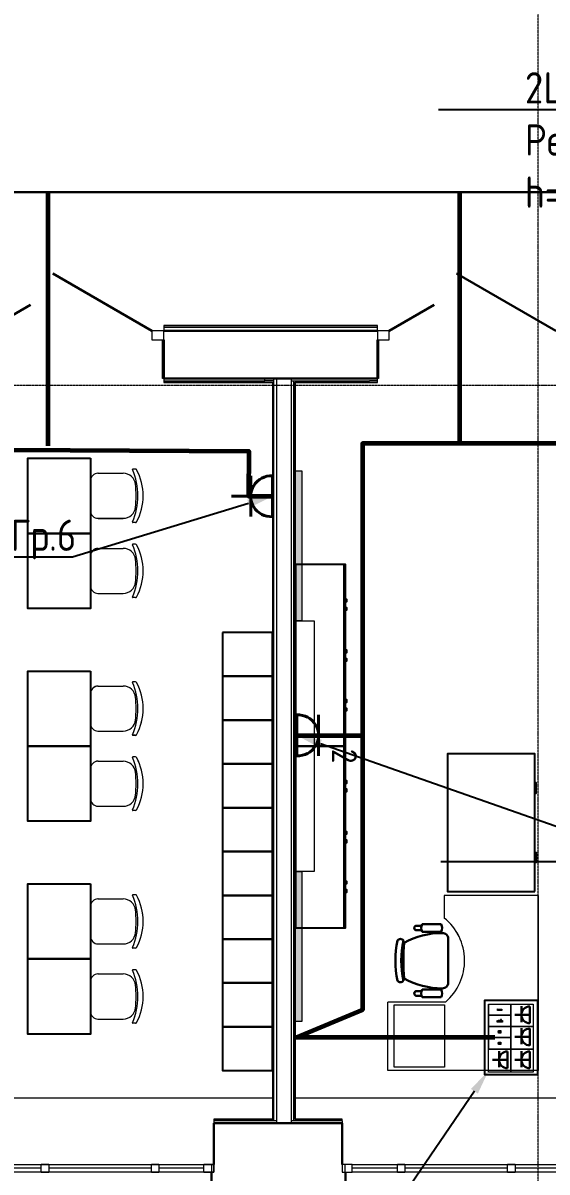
# Model space of a CAD drawing. Header units: millimetres. Extents: x -32 to 417638015, y -35 to 175284279.
# Drawn here: x 804699 to 808885, y 53776 to 62956 of the extents above; entities that cross this region are included whole.
import ezdxf
from ezdxf import colors
from ezdxf.entities.mleader import LeaderData, LeaderLine
from ezdxf.math import Vec2, Vec3

# ---------------------------------------------------------------- set-up
doc = ezdxf.new("R2010")
doc.units = ezdxf.units.MM
doc.linetypes.add('ADSK_Линия сетки', pattern=[25, 20, -2.5, 0, -2.5])
for name, color, linetype, lineweight in [('_ Окна', 7, 'Continuous', 9), ('_ЭМ_В полу', 26, 'Кабель в трубе', 60), ('_ЭМ_гофра', 5, 'Continuous', 60), ('_ЭМ_ТХобщее_слой', 7, 'Continuous', 30), ('Двери', 7, 'Continuous', 9), ('Окна', 7, 'Continuous', 9), ('Оси', 253, 'Continuous', 9), ('Перекрытие', 7, 'Continuous', 18), ('Стены несущие', 7, 'Continuous', 30), ('Стены отделка', 7, 'Continuous', 30), ('Стены перегородки', 7, 'Continuous', 30), ('Стены штриховка', 7, 'Continuous', 9), ('ТХ', 5, 'Continuous', 0), ('ШТРИХОВКА', 252, 'Continuous', 15), ('Электро', 250, 'Continuous', 25), ('ЭМ', 5, 'Continuous', 40), ('ЭМ_Лоток 1_2', 162, 'Continuous', 30), ('ЭОМ_Кабель Быт. розеток', 5, 'Continuous', 30), ('ЭОМ_Кабель для СУП', 150, 'Continuous', 9)]:
    doc.layers.add(name, color=color, linetype=linetype, lineweight=lineweight)
for name, color, linetype in [('_ЭМ_Надписи', 7, 'Continuous'), ('PDF _СС_розетки', 7, 'Continuous'), ('ВНУТРЯНКА', 1, 'Continuous'), ('ЭОМ_Лотки рабочие', 5, 'Continuous')]:
    doc.layers.add(name, color=color, linetype=linetype)
doc.layers.add('PDF _ЭОМ _розетки', color=7, linetype='Continuous', true_color=0xeb0000)
doc.styles.add('ELine', font='txt.shx')
doc.styles.add('ЭОМ', font='isocpeur.ttf', dxfattribs={"width": 0.85, "height": 250})
doc.linetypes.add('Cable in the tray', pattern='A,5,[130,ltypeshp.shx,S=1,R=0,X=0,Y=0],1.5,[130,ltypeshp.shx,S=1.5,R=90,X=0,Y=-1],1,[130,ltypeshp.shx,S=1,R=0,X=0.5,Y=0],5', length=12.5)
doc.linetypes.add('TRAY', pattern='A,12.119257,["_",ELine,S=4.5,R=90,X=0,Y=-1.555839],0.750382,["_",ELine,S=4.5,R=0,X=0,Y=-0.805849],1.314849,["_",ELine,S=4.5,R=0,X=0,Y=-0.805849],2.250029,["_",ELine,S=4.5,R=90,X=0,Y=-1.555839],13.565483', length=30)
doc.linetypes.add('Кабель в трубе', pattern='A,8,[133,ltypeshp.shx,S=1,R=0,X=10,Y=1.3],-3,[130,ltypeshp.shx,S=1.5,R=-45,X=-1.5,Y=0],8', length=19)

# ---------------------------------------------------------------- blocks, each defined once
blk = doc.blocks.new('Стул ученич штабелир №5-7')
at = {"color": 0, "linetype": 'ByBlock', "lineweight": -2}
for p, q in [((-120.1, 0), (120.1, 0)), ((-120.1, 0), (120.1, 0)), ((-179.9, -60), (-179.9, -260.3)), ((-179.9, -60), (-179.9, -260.3)), ((180.1, -60), (180.1, -260.3)), ((180.1, -60), (180.1, -260.3)), ((-213.4, -359), (-213.4, -337.3)), ((-213.4, -359), (-213.4, -337.3)), ((213.6, -359), (213.6, -337.3)), ((213.6, -359), (213.6, -337.3))]:
    blk.add_line(p, q, dxfattribs=at)
for centre, radius, start, end in [((-119.9, -60), 60, 90, 180), ((-119.9, -60), 60, 90, 180), ((120.1, -60), 60, 0, 90), ((120.1, -60), 60, 0, 90), ((-79.9, -260.3), 100, 180, 264.25844), ((-79.9, -260.3), 100, 180, 264.25844), ((80.1, -260.3), 100, 275.74156, 0), ((80.1, -260.3), 100, 275.74156, 0), ((-210.4, -337.3), 3, 63.89783, 180), ((-210.4, -337.3), 3, 63.89783, 180), ((-203.4, -359), 10, 180, 238.06825), ((-203.4, -359), 10, 180, 238.06825), ((0.1, 142.3), 520.8, 246.31951, 293.68049), ((0.1, 142.3), 520.8, 246.31951, 293.68049), ((0.1, 435.5), 800.4, 263.24698, 276.75302), ((0.1, 435.5), 800.4, 263.24698, 276.75302), ((203.6, -359), 10, 301.93175, 0), ((203.6, -359), 10, 301.93175, 0), ((210.6, -337.3), 3, 0, 116.10217), ((210.6, -337.3), 3, 0, 116.10217), ((0.1, 9), 430.5, 240.99166, 299.00834), ((0.1, 9), 430.5, 240.99166, 299.00834)]:
    blk.add_arc(centre, radius, start, end, dxfattribs=at)
blk = doc.blocks.new('Тх 2 этаж')
at = {"lineweight": 0, "true_color": 0x939598}
h = blk.add_hatch(color=252, dxfattribs=at)
h.dxf.hatch_style = 1
h.paths.add_polyline_path([(22486, 5623.8), (22536, 5623.8), (22536, 4423.8), (22486, 4423.8)])
h = blk.add_hatch(color=252, dxfattribs=at)
h.dxf.hatch_style = 1
h.paths.add_polyline_path([(22486, 2423.8), (22536, 2423.8), (22536, 1223.8), (22486, 1223.8)])
at = {"color": 252, "linetype": 'Continuous', "true_color": 0x939598}
for p, q in [((22874, 3423.8), (22874, 4873.8)), ((22874, 1973.8), (22874, 3423.8)), ((23446.7, 1989.7), (23492.3, 1989.6)), ((23446.8, 1952.9), (23492.5, 1952.9)), ((23498.1, 2001.7), (23649.3, 2001.7)), ((23498.1, 1941.5), (23649.3, 1941.5)), ((23705.6, 1535), (23705.6, 1885.2)), ((23498.1, 1478.7), (23649.3, 1478.7)), ((23446.7, 1430.5), (23492.3, 1430.5)), ((23446.8, 1467.2), (23492.5, 1467.2)), ((23498.1, 1418.5), (23649.3, 1418.5))]:
    blk.add_line(p, q, dxfattribs=at)
at = {"color": 252, "linetype": 'Continuous', "lineweight": 5, "true_color": 0x939598}
for p, q in [((24424, 2231.8), (23674, 2231.8)), ((24424, 2231.8), (23674, 2231.8)), ((23674, 2231.8), (23674, 2050.9)), ((24424, 2231.8), (24424, 831.8)), ((24424, 831.8), (24424, 2231.8)), ((23224, 831.8), (23224, 1379.7)), ((23685, 1379.7), (23224, 1379.7)), ((24424, 831.8), (23224, 831.8))]:
    blk.add_line(p, q, dxfattribs=at)
at = {"color": 252, "true_color": 0x939598}
for points in [[(20848.4, 5723.8), (20848.4, 5123.8), (20348.4, 5123.8), (20348.4, 5723.8)], [(20848.4, 5123.8), (20848.4, 4523.8), (20348.4, 4523.8), (20348.4, 5123.8)], [(20848.4, 4023.8), (20848.4, 3423.8), (20348.4, 3423.8), (20348.4, 4023.8)], [(20848.4, 3423.8), (20848.4, 2823.8), (20348.4, 2823.8), (20348.4, 3423.8)], [(20848.4, 2323.8), (20848.4, 1723.8), (20348.4, 1723.8), (20348.4, 2323.8)], [(20848.4, 1723.8), (20848.4, 1123.8), (20348.4, 1123.8), (20348.4, 1723.8)]]:
    blk.add_lwpolyline(points, close=True, dxfattribs=at)
at = {"color": 252, "lineweight": 0, "true_color": 0x939598}
for points in [[(22486, 5623.8), (22536, 5623.8), (22536, 4423.8), (22486, 4423.8), (22486, 5623.8)], [(22486, 2423.8), (22536, 2423.8), (22536, 1223.8), (22486, 1223.8), (22486, 2423.8)]]:
    blk.add_lwpolyline(points, dxfattribs=at)
at = {"color": 252, "linetype": 'Continuous', "true_color": 0x939598}
for points in [[(22486, 3423.8), (22886, 3423.8), (22886, 4873.8), (22486, 4873.8)], [(22886, 4596.7), (22886, 4579.3), (22896.2, 4579.3), (22896.2, 4596.7)], [(22886, 4529), (22886, 4511.6), (22896.2, 4511.6), (22896.2, 4529)], [(22886, 4189.7), (22886, 4172.3), (22896.2, 4172.3), (22896.2, 4189.7)], [(22886, 4122), (22886, 4104.6), (22896.2, 4104.6), (22896.2, 4122)], [(22886, 3792.8), (22886, 3775.4), (22896.2, 3775.4), (22896.2, 3792.8)], [(22886, 3725.1), (22886, 3707.7), (22896.2, 3707.7), (22896.2, 3725.1)], [(22486, 1973.8), (22886, 1973.8), (22886, 3423.8), (22486, 3423.8)], [(24399, 2261.8), (24399, 3361.8), (23699, 3361.8), (23699, 2261.8)], [(22886, 3146.7), (22886, 3129.3), (22896.2, 3129.3), (22896.2, 3146.7)], [(22886, 3079), (22886, 3061.6), (22896.2, 3061.6), (22896.2, 3079)], [(22886, 2739.7), (22886, 2722.3), (22896.2, 2722.3), (22896.2, 2739.7)], [(22886, 2672), (22886, 2654.6), (22896.2, 2654.6), (22896.2, 2672)], [(22886, 2342.8), (22886, 2325.4), (22896.2, 2325.4), (22896.2, 2342.8)], [(22886, 2275.1), (22886, 2257.7), (22896.2, 2257.7), (22896.2, 2275.1)]]:
    blk.add_lwpolyline(points, close=True, dxfattribs=at)
at = {"color": 252, "linetype": 'Continuous', "lineweight": 5, "true_color": 0x939598}
for points in [[(22636, 4423.8), (22636, 2423.8), (22486, 2423.8), (22486, 4423.8)], [(23275.2, 858.2), (23275.2, 1358.2), (23675.2, 1358.2), (23675.2, 858.2)]]:
    blk.add_lwpolyline(points, close=True, dxfattribs=at)
at = {"color": 252, "true_color": 0x939598}
for points in [[(21902, 4331.8), (21902, 3981.8), (22302, 3981.8), (22302, 4331.8), (21902, 4331.8)], [(21902, 3981.8), (21902, 3631.8), (22302, 3631.8), (22302, 3981.8), (21902, 3981.8)], [(21902, 3631.8), (21902, 3281.8), (22302, 3281.8), (22302, 3631.8), (21902, 3631.8)], [(21902, 3281.8), (21902, 2931.8), (22302, 2931.8), (22302, 3281.8), (21902, 3281.8)], [(21902, 2931.8), (21902, 2581.8), (22302, 2581.8), (22302, 2931.8), (21902, 2931.8)], [(21902, 2581.8), (21902, 2231.8), (22302, 2231.8), (22302, 2581.8), (21902, 2581.8)], [(21902, 2231.8), (21902, 1881.8), (22302, 1881.8), (22302, 2231.8), (21902, 2231.8)], [(21902, 1881.8), (21902, 1531.8), (22302, 1531.8), (22302, 1881.8), (21902, 1881.8)], [(21902, 1531.8), (21902, 1181.8), (22302, 1181.8), (22302, 1531.8), (21902, 1531.8)], [(21902, 1181.8), (21902, 831.8), (22302, 831.8), (22302, 1181.8), (21902, 1181.8)]]:
    blk.add_lwpolyline(points, dxfattribs=at)
at = {"color": 252, "linetype": 'Continuous', "true_color": 0x939598}
for points in [[(24399, 3048.5), (24408, 3048.5), (24408, 3130.3), (24399, 3130.3)], [(24399, 2575), (24408, 2575), (24408, 2493.2), (24399, 2493.2)]]:
    blk.add_lwpolyline(points, dxfattribs=at)
at = {"color": 252, "linetype": 'Continuous', "lineweight": 5, "true_color": 0x939598}
blk.add_arc((23399.6, 1710.7), 437, 310.76329, 51.11011, dxfattribs=at)
at = {"color": 252, "linetype": 'Continuous', "true_color": 0x939598}
for centre, radius, start, end in [((23657.1, 1306.7), 624.5, 89.87797, 119.10589), ((23455.2, 1971.3), 20.2, 114.89545, 245.33537), ((23548.2, 1971.6), 58.4, 148.95101, 211.04877), ((23599.3, 1971.6), 58.4, 328.95097, 31.04877), ((23660.2, 1885.7), 45.4, 359.25187, 92.18664), ((24031.3, 1710.8), 747.5, 167.60199, 192.39777), ((23324.4, 1855.4), 28.1, 34.29007, 145.70964), ((24077.7, 1710.8), 747.5, 167.60199, 192.39777), ((25109.6, 1710.8), 1761.9, 175.39382, 184.65462), ((23657.1, 2113.5), 624.5, 240.90677, 270.12147), ((23324.4, 1566.1), 28.1, 214.29147, 325.70827), ((23548.2, 1448.6), 58.4, 148.95098, 211.04877), ((23599.3, 1448.6), 58.4, 328.95097, 31.04877), ((23660.2, 1534.4), 45.4, 267.81347, 0.74787), ((23455.3, 1448.9), 20.2, 114.89545, 245.33537)]:
    blk.add_arc(centre, radius, start, end, dxfattribs=at)
at = {"layer": 'ТХ', "color": 252, "lineweight": 0, "true_color": 0x939598, "rotation": 90}
for p in [(20848.4, 5423.8), (20848.4, 4823.8), (20848.4, 3723.8), (20848.4, 3123.8), (20848.4, 2023.8), (20848.4, 1423.8)]:
    blk.add_blockref('Стул ученич штабелир №5-7', p, dxfattribs=at)
blk = doc.blocks.new('План 2 этажа')
at = {"layer": '_ Окна', "color": 8, "lineweight": 18}
for p, q in [((14765.501, 2346.931), (14765.501, 2406.931)), ((14765.501, 2406.931), (14825.501, 2406.931)), ((14825.501, 2406.931), (14825.501, 2346.931)), ((15645.501, 2346.931), (15645.501, 2406.931)), ((15645.501, 2406.931), (15705.501, 2406.931)), ((15705.501, 2406.931), (15705.501, 2346.931)), ((16065.501, 2346.931), (16065.501, 2406.931)), ((16065.501, 2406.931), (16145.501, 2406.931)), ((16145.501, 2406.931), (16145.501, 2346.931)), ((17250.497, 2406.931), (17170.497, 2406.931)), ((17170.497, 2406.931), (17170.497, 2346.931)), ((17250.497, 2346.931), (17250.497, 2406.931)), ((17610.497, 2346.931), (17610.497, 2406.931)), ((17610.497, 2406.931), (17670.497, 2406.931)), ((17670.497, 2406.931), (17670.497, 2346.931)), ((18490.497, 2346.931), (18490.497, 2406.931)), ((18490.497, 2406.931), (18550.497, 2406.931)), ((18550.497, 2406.931), (18550.497, 2346.931)), ((14825.501, 2346.931), (14765.501, 2346.931)), ((15705.501, 2346.931), (15645.501, 2346.931)), ((16145.501, 2346.931), (16065.501, 2346.931)), ((17170.497, 2346.931), (17250.497, 2346.931)), ((17670.497, 2346.931), (17610.497, 2346.931)), ((18550.497, 2346.931), (18490.497, 2346.931))]:
    blk.add_line(p, q, dxfattribs=at)
at = {"layer": '_ Окна', "color": 8}
for p, q in [((16125.501, 2406.931), (16125.501, 2346.931)), ((17190.497, 2406.931), (17190.497, 2346.931)), ((14765.501, 2376.931), (14405.501, 2376.931)), ((15645.501, 2376.931), (14825.501, 2376.931)), ((16065.501, 2376.931), (15705.501, 2376.931)), ((17610.497, 2376.931), (17250.497, 2376.931)), ((18490.497, 2376.931), (17670.497, 2376.931)), ((18910.497, 2376.931), (18550.497, 2376.931))]:
    blk.add_line(p, q, dxfattribs=at)
at = {"layer": 'Двери', "color": 8, "lineweight": 30}
for p, q in [((15649.555, 9066.342), (14857.142, 9523.842)), ((18875.357, 9066.342), (18082.944, 9523.842)), ((14319.555, 9066.342), (14678.955, 9273.842)), ((17545.357, 9066.342), (17904.758, 9273.842))]:
    blk.add_line(p, q, dxfattribs=at)
at = {"layer": 'Двери', "color": 8}
for p, q in [((15649.555, 9066.342), (15649.555, 8996.342)), ((15744.555, 9066.342), (15649.555, 9066.342)), ((15649.555, 8996.342), (15744.555, 8996.342)), ((15744.555, 8996.342), (15744.555, 9066.342)), ((17450.357, 9066.342), (17450.357, 8996.342)), ((17545.357, 9066.342), (17450.357, 9066.342)), ((17450.357, 8996.342), (17545.357, 8996.342)), ((17545.357, 8996.342), (17545.357, 9066.342))]:
    blk.add_line(p, q, dxfattribs=at)
at = {"layer": 'Окна', "color": 8}
for p, q in [((14405.501, 2406.931), (14765.501, 2406.931)), ((14825.501, 2406.931), (14765.501, 2406.931)), ((14825.501, 2406.931), (15645.501, 2406.931)), ((15705.501, 2406.931), (15645.501, 2406.931)), ((15705.501, 2406.931), (16065.501, 2406.931)), ((16145.501, 2406.931), (16065.501, 2406.931)), ((16145.501, 2346.931), (16145.501, 2406.931)), ((17250.497, 2406.931), (17170.497, 2406.931)), ((17170.497, 2406.931), (17170.497, 2346.931)), ((17250.497, 2406.931), (17610.497, 2406.931)), ((17670.497, 2406.931), (17610.497, 2406.931)), ((17670.497, 2406.931), (18490.497, 2406.931)), ((18550.497, 2406.931), (18490.497, 2406.931)), ((18550.497, 2406.931), (18910.497, 2406.931)), ((14765.501, 2346.931), (14405.501, 2346.931)), ((14765.501, 2346.931), (14825.501, 2346.931)), ((15645.501, 2346.931), (14825.501, 2346.931)), ((15645.501, 2346.931), (15705.501, 2346.931)), ((16065.501, 2346.931), (15705.501, 2346.931)), ((16065.501, 2346.931), (16145.501, 2346.931)), ((17170.497, 2346.931), (17250.497, 2346.931)), ((17610.497, 2346.931), (17250.497, 2346.931)), ((17610.497, 2346.931), (17670.497, 2346.931)), ((18490.497, 2346.931), (17670.497, 2346.931)), ((18490.497, 2346.931), (18550.497, 2346.931)), ((18910.497, 2346.931), (18550.497, 2346.931))]:
    blk.add_line(p, q, dxfattribs=at)
at = {"layer": 'Оси', "color": 8, "linetype": 'ADSK_Линия сетки'}
for p, q in [((18735.923, -4690.674), (18735.923, 21446.28)), ((-9428.371, 8633.7), (56691.21, 8633.7))]:
    blk.add_line(p, q, dxfattribs=at)
at = {"layer": 'Перекрытие', "color": 8}
for p, q in [((15734.555, 8686.342), (15734.555, 8996.342)), ((17460.357, 8996.342), (17460.357, 8686.342)), ((15744.555, 8763.909), (15734.555, 8763.909)), ((17460.357, 8763.909), (17450.357, 8763.909)), ((15744.555, 8686.342), (15734.555, 8686.342)), ((17460.357, 8686.342), (17450.357, 8686.342)), ((16612.555, 2936.931), (14345.365, 2936.931)), ((18978.61, 2936.931), (16796.555, 2936.931)), ((17170.497, 2756.931), (17170.497, 2736.931))]:
    blk.add_line(p, q, dxfattribs=at)
at = {"layer": 'Стены несущие', "color": 8}
for p, q in [((15744.555, 9066.342), (17450.357, 9066.342)), ((15744.555, 8996.342), (15744.555, 8686.342)), ((17450.357, 8686.342), (17450.357, 8996.342)), ((17450.357, 8686.342), (15744.555, 8686.342)), ((16145.501, 2736.931), (16145.501, 2406.931)), ((17170.497, 2736.931), (16145.501, 2736.931)), ((17170.497, 2406.931), (17170.497, 2736.931)), ((16125.501, 2346.931), (16125.501, 2226.931)), ((17195.497, 2226.931), (17195.497, 2346.931))]:
    blk.add_line(p, q, dxfattribs=at)
at = {"layer": 'Стены отделка', "color": 8, "lineweight": 9}
for p, q in [((15744.555, 9108.342), (15744.555, 9066.342)), ((17450.357, 9108.342), (15744.555, 9108.342)), ((17387.938, 9096.342), (17450.357, 9096.342)), ((17450.357, 9066.342), (17450.357, 9108.342)), ((15744.555, 8686.342), (15744.555, 8654.342)), ((15744.555, 8654.342), (16612.555, 8654.342)), ((16551.357, 8666.342), (16551.357, 8686.342)), ((16624.555, 8666.342), (16551.357, 8666.342)), ((16612.555, 8654.342), (16612.555, 2768.931)), ((16624.555, 2756.931), (16624.555, 8686.342)), ((16764.555, 8666.342), (16794.555, 8666.342)), ((16784.555, 2756.931), (16784.555, 8666.342)), ((16796.555, 2768.931), (16796.555, 8654.342)), ((16796.555, 8654.342), (17450.357, 8654.342)), ((17450.357, 8666.342), (17387.938, 8666.342)), ((17450.357, 8654.342), (17450.357, 8686.342)), ((16145.501, 2768.931), (16145.501, 2736.931)), ((16612.555, 2768.931), (16145.501, 2768.931)), ((16644.555, 2756.931), (16624.555, 2756.931)), ((16794.555, 2756.931), (16764.555, 2756.931)), ((17170.497, 2768.931), (16796.555, 2768.931)), ((17169.497, 2756.931), (17170.497, 2756.931)), ((17170.497, 2756.931), (17170.497, 2768.931))]:
    blk.add_line(p, q, dxfattribs=at)
at = {"layer": 'Стены перегородки', "color": 8, "lineweight": 18}
for p, q in [((16644.555, 8686.342), (16644.555, 2736.931)), ((16764.555, 2736.931), (16764.555, 8686.342))]:
    blk.add_line(p, q, dxfattribs=at)
at = {"layer": 'Стены штриховка', "color": 8}
for p, q in [((17450.357, 9106.342), (15744.555, 9106.342)), ((15744.555, 9096.342), (17387.938, 9096.342)), ((15744.555, 8666.342), (16551.357, 8666.342)), ((15744.555, 8656.342), (16614.555, 8656.342)), ((16614.555, 8656.342), (16614.555, 2766.931)), ((16794.555, 8666.342), (17387.938, 8666.342)), ((16794.555, 2766.931), (16794.555, 8656.342)), ((16794.555, 8656.342), (17450.357, 8656.342)), ((16614.555, 2766.931), (16145.501, 2766.931)), ((16624.555, 2756.931), (16145.501, 2756.931)), ((17170.497, 2766.931), (16794.555, 2766.931)), ((17169.497, 2756.931), (16794.555, 2756.931))]:
    blk.add_line(p, q, dxfattribs=at)
at = {"layer": 'ЭОМ_Лотки рабочие'}
blk.add_blockref('Тх 2 этаж', (-5689.424, 2325.176), dxfattribs=at)
blk = doc.blocks.new('_ЭМ_ТХ2_2ЭТАЖнов')
at = {"color": 252, "linetype": 'Continuous', "true_color": 0x939598}
for p, q in [((22998.6, 5415.2), (22998.6, 6865.2)), ((22998.6, 3965.2), (22998.6, 5415.2)), ((23571.4, 3981.1), (23617, 3981.1)), ((23622.8, 3993.2), (23774, 3993.2)), ((23571.5, 3944.4), (23617.2, 3944.4)), ((23622.8, 3932.9), (23774, 3932.9)), ((23830.2, 3526.5), (23830.2, 3876.6)), ((23571.4, 3422), (23617, 3422)), ((23571.5, 3458.7), (23617.2, 3458.7)), ((23622.8, 3470.2), (23774, 3470.2)), ((23622.8, 3409.9), (23774, 3409.9))]:
    blk.add_line(p, q, dxfattribs=at)
at = {"color": 252, "linetype": 'Continuous', "lineweight": 5, "true_color": 0x939598}
for p, q in [((24548.6, 4223.2), (23798.6, 4223.2)), ((24548.6, 4223.2), (23798.6, 4223.2)), ((23798.6, 4223.2), (23798.6, 4042.3)), ((24548.6, 4223.2), (24548.6, 2823.2)), ((24548.6, 2823.2), (24548.6, 4223.2)), ((23348.6, 2823.2), (23348.6, 3371.2)), ((23809.6, 3371.2), (23348.6, 3371.2)), ((24548.6, 2823.2), (23348.6, 2823.2))]:
    blk.add_line(p, q, dxfattribs=at)
blk.add_arc((23524.3, 3702.2), 437, 310.76329, 51.11011, dxfattribs=at)
at = {"color": 252, "linetype": 'Continuous', "true_color": 0x939598}
for centre, radius, start, end in [((23579.9, 3962.8), 20.2, 114.89545, 245.33537), ((23672.8, 3963), 58.4, 148.95101, 211.04877), ((23723.9, 3963), 58.4, 328.95097, 31.04877), ((24155.9, 3702.3), 747.5, 167.60199, 192.39777), ((23449.1, 3846.9), 28.1, 34.29007, 145.70964), ((24202.4, 3702.3), 747.5, 167.60199, 192.39777), ((23781.8, 3298.2), 624.5, 89.87797, 119.10589), ((23784.8, 3877.2), 45.4, 359.25187, 92.18664), ((25234.2, 3702.3), 1761.9, 175.39382, 184.65462), ((23449.1, 3557.6), 28.1, 214.29147, 325.70827), ((23781.8, 4105), 624.5, 240.90677, 270.12147), ((23784.8, 3525.9), 45.4, 267.81347, 0.74787), ((23580, 3440.4), 20.2, 114.89545, 245.33537), ((23672.8, 3440.1), 58.4, 148.95098, 211.04877), ((23723.9, 3440.1), 58.4, 328.95097, 31.04877)]:
    blk.add_arc(centre, radius, start, end, dxfattribs=at)
at = {"layer": 'ТХ', "color": 252, "lineweight": 0, "true_color": 0x939598, "rotation": 90}
for p in [(20973, 7415.2), (20973, 6815.2), (20973, 5715.2), (20973, 5115.2), (20973, 4015.2), (20973, 3415.2)]:
    blk.add_blockref('Стул ученич штабелир №5-7', p, dxfattribs=at)
blk = doc.blocks.new('розетк для люка')
at = {"layer": 'ВНУТРЯНКА', "color": 5, "lineweight": 30, "ltscale": 100, "transparency": 33554687}
blk.add_line((-67.1, -58.8), (-67.1, 69), dxfattribs=at)
at = {"layer": 'Электро', "color": 5, "lineweight": 30, "transparency": 33554687}
for p, q in [((0, 0), (-120.1, 0)), ((0, 67.3), (0, -67.3))]:
    blk.add_line(p, q, dxfattribs=at)
blk.add_ellipse((0.1, 0), major_axis=(47.6, 47.6), ratio=1, start_param=0.787621, end_param=3.924768, dxfattribs=at)
blk = doc.blocks.new('Люк на 6 мест')
h = blk.add_hatch(color=256)
h.dxf.hatch_style = 1
h.paths.add_polyline_path([(-284.6, 515.7), (-284.6, 526.8), (-319.2, 527), (-319.2, 515.9)])
h = blk.add_hatch(color=256)
h.dxf.hatch_style = 1
h.paths.add_polyline_path([(-323.7, 435.1), (-323.7, 435.1), (-313, 442.8), (-289.1, 442.7), (-279.4, 435), (-279.4, 435), (-279.3, 422.8), (-323.6, 422.8)])
h = blk.add_hatch(color=256)
h.dxf.hatch_style = 1
h.paths.add_polyline_path([(-311.7, 334.8), (-311.7, 341.7), (-317.2, 341.7), (-317.3, 347.2), (-311.8, 347.2), (-311.8, 354.1), (-292.5, 354.1), (-292.5, 334.9)])
h = blk.add_hatch(color=256)
h.dxf.hatch_style = 1
h.paths.add_polyline_path([(-311.3, 243.2), (-311.3, 250.1), (-316.8, 250.1), (-316.8, 255.6), (-311.3, 255.6), (-311.3, 262.4), (-292, 262.5), (-292, 243.2)])
for p, q in [((-323.6, 422.8), (-323.7, 435.1)), ((-323.7, 435.1), (-323.7, 435.1)), ((-279.3, 422.8), (-323.6, 422.8)), ((-289.1, 442.7), (-296.8, 442.7)), ((-296.8, 442.7), (-296.8, 435)), ((-289.1, 435), (-289.1, 442.7)), ((-289.1, 435), (-279.4, 435)), ((-279.4, 435), (-279.3, 422.8))]:
    blk.add_line(p, q)
for points in [[(-215.5, 477.1), (-388.3, 476.8), (-388.3, 565.7), (-215.5, 566)], [(-215.5, 388.2), (-388.3, 387.9), (-388.3, 476.8), (-215.5, 477.1)], [(-284.6, 526.8), (-284.6, 515.7), (-319.2, 515.9), (-319.2, 527)], [(-215.5, 299.3), (-388.3, 299), (-388.3, 387.9), (-215.5, 388.2)], [(-215.8, 205.5), (-388.7, 205.1), (-388.3, 299), (-215.5, 299.3)]]:
    blk.add_lwpolyline(points, close=True)
for points in [[(-311.8, 347.2), (-317.3, 347.2), (-317.2, 341.7), (-311.7, 341.7)], [(-311.8, 347.2), (-311.8, 354.1), (-292.5, 354.1)], [(-292.5, 354.1), (-292.5, 334.9), (-311.7, 334.8), (-311.7, 341.7)], [(-311.3, 255.6), (-316.8, 255.6), (-316.8, 250.1), (-311.3, 250.1)], [(-292, 262.5), (-292, 243.2), (-311.3, 243.2), (-311.3, 250.1)], [(-311.3, 255.6), (-311.3, 262.4), (-292, 262.5)]]:
    blk.add_lwpolyline(points)
at = {"layer": 'PDF _СС_розетки', "linetype": 'Continuous', "lineweight": 20, "transparency": 33554687}
for points in [[(-391.2, 566), (-213.4, 566), (-213.4, 388.2), (-391.2, 388.2)], [(-391.2, 388.2), (-213.4, 388.2), (-213.4, 205.3), (-391.2, 205.3)], [(-391.2, 388.2), (-213.4, 388.2), (-213.4, 205.3), (-391.2, 205.3)], [(-391.2, 205.3), (-213.4, 205.3), (-213.4, 22.4), (-391.2, 22.4)]]:
    blk.add_lwpolyline(points, close=True, dxfattribs=at)
at = {"layer": 'PDF _ЭОМ _розетки', "color": 3, "linetype": 'Continuous', "lineweight": 25, "transparency": 33554687}
blk.add_lwpolyline([(0, 0), (-421.6, 0), (-421.6, 596.5), (0, 596.5)], close=True, dxfattribs=at)
at = {"layer": 'PDF _ЭОМ _розетки', "color": 7, "linetype": 'Continuous', "lineweight": 20, "transparency": 33554687}
for points in [[(-35.6, 388.2), (-213.4, 388.2), (-213.4, 566), (-35.6, 566)], [(-35.6, 205.3), (-213.4, 205.3), (-213.4, 388.2), (-35.6, 388.2)], [(-35.6, 22.4), (-213.4, 22.4), (-213.4, 205.3), (-35.6, 205.3)]]:
    blk.add_lwpolyline(points, close=True, dxfattribs=at)
at = {"layer": 'ВНУТРЯНКА', "color": 5, "lineweight": 30, "ltscale": 100, "transparency": 33554687}
for p, q in [((-129, 244.7), (-129, 372.6)), ((-128.8, 244.7), (-128.8, 372.6)), ((-306.8, 61.8), (-306.8, 189.7)), ((-306.6, 61.8), (-306.6, 189.7)), ((-128.8, 61.8), (-128.8, 189.7))]:
    blk.add_line(p, q, dxfattribs=at)
at = {"layer": 'ВНУТРЯНКА', "color": 1, "lineweight": 30, "ltscale": 100, "transparency": 33554687}
blk.add_line((-129, 61.8), (-129, 189.7), dxfattribs=at)
at = {"layer": 'Электро', "color": 5, "lineweight": 30, "transparency": 33554687}
for p, q in [((-61.9, 370.8), (-61.9, 236.3)), ((-61.7, 370.8), (-61.7, 236.3)), ((-61.9, 303.6), (-181.9, 303.6)), ((-61.7, 303.6), (-181.8, 303.6)), ((-239.5, 188), (-239.5, 53.4)), ((-61.7, 188), (-61.7, 53.4)), ((-239.7, 120.7), (-359.7, 120.7)), ((-239.5, 120.7), (-359.6, 120.7)), ((-61.7, 120.7), (-181.8, 120.7))]:
    blk.add_line(p, q, dxfattribs=at)
at = {"layer": 'Электро', "color": 1, "lineweight": 30, "transparency": 33554687}
for p, q in [((-239.7, 188), (-239.7, 53.4)), ((-61.9, 188), (-61.9, 53.4)), ((-61.9, 120.7), (-181.9, 120.7))]:
    blk.add_line(p, q, dxfattribs=at)
at = {"layer": 'Электро', "color": 5, "lineweight": 30, "transparency": 33554687}
for centre in [(-61.7, 303.6), (-61.6, 303.6), (-239.5, 120.7), (-239.4, 120.7), (-61.6, 120.7)]:
    blk.add_ellipse(centre, major_axis=(47.6, 47.6), ratio=1, start_param=0.787621, end_param=3.924768, dxfattribs=at)
at = {"layer": 'Электро', "color": 1, "lineweight": 30, "transparency": 33554687}
blk.add_ellipse((-61.7, 120.7), major_axis=(47.6, 47.6), ratio=1, start_param=0.787621, end_param=3.924768, dxfattribs=at)
at = {"color": 5, "linetype": 'TRAY', "lineweight": 53, "transparency": 33554687}
blk.add_blockref('розетк для люка', (-61.9, 480.3), dxfattribs=at)
blk = doc.blocks.new('1м розетка IP20')
at = {"layer": 'ЭМ', "color": 5}
for p, q in [((-10.5, 162.7), (-10.5, -162.7)), ((163.1, 162.7), (163.1, -162.7)), ((-10.5, 0), (315.5, 0))]:
    blk.add_line(p, q, dxfattribs=at)
blk.add_arc((0, 0), 163.1, 266.31959, 93.68041, dxfattribs=at)
blk = doc.blocks.new('2м розетка IP20')
at = {"layer": 'ЭМ', "color": 5}
for p, q in [((-494124.5, -357092.4), (-494124.5, -356766.5)), ((-494287.3, -356918.9), (-493961.8, -356918.9)), ((-494287.3, -357092.4), (-493961.8, -357092.4))]:
    blk.add_line(p, q, dxfattribs=at)
blk.add_arc((-494124.5, -357082), 163.1, 356.31959, 183.68041, dxfattribs=at)
at = {"layer": 'ЭОМ_Кабель Быт. розеток', "color": 7, "insert": (-494016.1, -356612.2), "char_height": 200, "attachment_point": 1, "style": 'ЭОМ'}
blk.add_mtext_dynamic_manual_height_columns('2', width=91.256, gutter_width=1250, heights=[0], dxfattribs=at)

msp = doc.modelspace()

# ---------------------------------------------------------------- block references
at = {"layer": 'ШТРИХОВКА'}
msp.add_blockref('План 2 этажа', (790079.3, 51429.5), dxfattribs=at)

# ---------------------------------------------------------------- next in the draw order: linework, layer by layer
at = {"layer": '_ЭМ_В полу', "ltscale": 25}
msp.add_lwpolyline([(808469.1, 54851.5), (806881.7, 54851.5)], dxfattribs=at)
at = {"layer": '_ЭМ_гофра', "linetype": 'ByBlock'}
for points in [[(804900.7, 59577.2), (804900.7, 61604)], [(808189.5, 59595.9), (808189.5, 61604)], [(798883.5, 55147.5), (798883.5, 59577.2), (806504.4, 59536.3), (806501.3, 59174.6), (806691.9, 59174.6)], [(814055.9, 59046.3), (814055.9, 59595.9), (807412.4, 59595.9), (807412.4, 55072.2), (806881.7, 54851.5)], [(806886.5, 57265), (807412.4, 57265)]]:
    msp.add_lwpolyline(points, dxfattribs=at)
at = {"layer": 'ЭМ_Лоток 1_2', "linetype": 'Cable in the tray', "ltscale": 50}
msp.add_lwpolyline([(791038.4, 74617.7), (791038.4, 61604), (838862.7, 61604)], dxfattribs=at)

# ---------------------------------------------------------------- next in the draw order: block references
at = {"layer": '_ЭМ_ТХобщее_слой', "lineweight": 50}
msp.add_blockref('_ЭМ_ТХ2_2ЭТАЖнов', (784265.3, 51763.2), dxfattribs=at)
at = {"layer": 'ЭМ', "rotation": 180.0000000000092}
msp.add_blockref('1м розетка IP20', (806681.4, 59174.6, -64.3), dxfattribs=at)
at = {"layer": 'ЭОМ_Кабель Быт. розеток', "rotation": 270}
msp.add_blockref('2м розетка IP20', (1163978.9, -436859.5), dxfattribs=at)
at = {"layer": 'ЭОМ_Кабель для СУП', "color": 217, "linetype": 'ByBlock', "lineweight": 40, "true_color": 0x93278f, "transparency": 33554687}
msp.add_blockref('Люк на 6 мест', (808809.3, 54551.9), dxfattribs=at)

# ---------------------------------------------------------------- next in the draw order: leaders
at = {"layer": '_ЭМ_Надписи', "color": 7, "ltscale": 5}
ml = msp.add_multileader_mtext('Standard', dxfattribs=at)
ml.set_content('{\\fGOST Common|b0|i0|c204|p34;\\W0.9;\\C256;2ЩРС-1\\fISOCPEUR|b0|i0|c204|p34;\\W0.85; Гр.7 Резерв\\P\\fGOST Common|b0|i0|c0|p34;\\W0.9;h=\\fGOST Common|b0|i0|c204|p34;1\\fGOST Common|b0|i0|c0|p34;.\\fGOST Common|b0|i0|c204|p34;8м}', color=1, style='ЭОМ')
ml.set_leader_properties()
ml.build(insert=Vec2(0, 0))
ml.multileader.update_dxf_attribs({"text_left_attachment_type": 6, "text_right_attachment_type": 6, "dogleg_length": 0, "arrow_head_size": 200})
ctx = ml.context
ctx.base_point, ctx.char_height, ctx.arrow_head_size, ctx.landing_gap_size, ctx.plane_origin = Vec3(808708.4, 62262.9, -64.3), 250, 200, 0, Vec3(787034.4, 75971.9, -64.3)
ctx.left_attachment, ctx.right_attachment = 6, 6
notes = []
notes.append((ctx, [(1, (1, 1, 0), (810314.7, 62262.9, -64.3), (-1, 0), 0, [(0, [(809852.8, 60063.2, -64.3)], 0, [])])]))
ctx.mtext.insert, ctx.mtext.width, ctx.mtext.defined_height, ctx.mtext.flow_direction = Vec3(808708.4, 62562.9, -64.3), 2273.288, 545.6, 5
ml = msp.add_multileader_mtext('Standard', dxfattribs=at)
ml.set_content('{\\fGOST Common|b0|i0|c204|p34;\\W0.9;\\C256;2ЩРС-1\\fISOCPEUR|b0|i0|c204|p34;\\W0.85; Гр.6 Резерв\\P\\fGOST Common|b0|i0|c0|p34;\\W0.9;h=\\fGOST Common|b0|i0|c204|p34;1\\fGOST Common|b0|i0|c0|p34;.\\fGOST Common|b0|i0|c204|p34;8м}', color=1, style='ЭОМ')
ml.set_leader_properties()
ml.build(insert=Vec2(0, 0))
ml.multileader.update_dxf_attribs({"text_left_attachment_type": 6, "text_right_attachment_type": 6, "dogleg_length": 0, "arrow_head_size": 200})
ctx = ml.context
ctx.base_point, ctx.char_height, ctx.arrow_head_size, ctx.landing_gap_size, ctx.plane_origin = Vec3(803488.6, 58688.6, -64.3), 250, 200, 0, Vec3(783873.4, 75083.3, -64.3)
ctx.left_attachment, ctx.right_attachment = 6, 6
notes.append((ctx, [(1, (1, 1, 0), (805094.9, 58688.6, -64.3), (-1, 0), 0, [(0, [(806691.9, 59174.6, -64.3)], 0, [])])]))
ctx.mtext.insert, ctx.mtext.width, ctx.mtext.defined_height, ctx.mtext.flow_direction = Vec3(803488.6, 58988.6, -64.3), 2273.288, 545.6, 5
ml = msp.add_multileader_mtext('Standard', dxfattribs=at)
ml.set_content('{\\fGOST Common|b0|i0|c204|p34;\\W0.9;\\C256;2ЩРС-1\\fISOCPEUR|b0|i0|c204|p34;\\W0.85; Гр.7\\Ph=2.0м\\P\\W1;\\C0;Итер. у-во}', color=1, style='ЭОМ')
ml.set_leader_properties()
ml.build(insert=Vec2(0, 0))
ml.multileader.update_dxf_attribs({"text_left_attachment_type": 6, "text_right_attachment_type": 6, "dogleg_length": 0, "arrow_head_size": 200})
ctx = ml.context
ctx.base_point, ctx.char_height, ctx.arrow_head_size, ctx.landing_gap_size, ctx.plane_origin = Vec3(809775.9, 56253.5), 250, 200, 0, Vec3(795701.3, 64481.3)
ctx.left_attachment, ctx.right_attachment = 6, 6
notes.append((ctx, [(0, (1, 1, 0), (809775.9, 56253.5), (1, 0), 0, [(0, [(806886.5, 57265)], 0, [])])]))
ctx.mtext.insert, ctx.mtext.width, ctx.mtext.defined_height, ctx.mtext.flow_direction = Vec3(809775.9, 56578.5), 2879.263, 1412.5, 5
ml = msp.add_multileader_mtext('Standard', dxfattribs=at)
ml.set_content('{\\fGOST Common|b0|i0|c0|p34;\\W0.9;\\C256;2\\fGOST Common|b0|i0|c204|p34;ЩРС\\fGOST Common|b0|i0|c0|p34;-1\\fISOCPEUR|b0|i0|c204|p34;\\W0.85; Гр.7\\P\\W1;\\C0;Раб.место учителя, ноутбук}', color=1, style='ЭОМ')
ml.set_leader_properties()
ml.build(insert=Vec2(0, 0))
ml.multileader.update_dxf_attribs({"text_left_attachment_type": 6, "text_right_attachment_type": 6, "dogleg_length": 0, "arrow_head_size": 200})
ctx = ml.context
ctx.base_point, ctx.char_height, ctx.arrow_head_size, ctx.landing_gap_size, ctx.plane_origin = Vec3(805509.5, 52682.7, -64.3), 250, 200, 0, Vec3(786045.5, 63360.3, -64.3)
ctx.left_attachment, ctx.right_attachment = 6, 6
notes.append((ctx, [(1, (1, 1, 0), (807115.7, 52682.7, -64.3), (-1, 0), 0, [(0, [(808418.1, 54586.5, -64.3)], 0, [])])]))
ctx.mtext.insert, ctx.mtext.width, ctx.mtext.defined_height, ctx.mtext.flow_direction = Vec3(805509.5, 53007.7, -64.3), 2073.809, 545.6, 5
for ctx, leaders in notes:
    for number, flags, end, landing, length, lines in leaders:
        leader = LeaderData()
        leader.index, (leader.has_last_leader_line, leader.has_dogleg_vector, leader.attachment_direction) = number, flags
        leader.last_leader_point, leader.dogleg_vector, leader.dogleg_length = Vec3(end), Vec3(landing), length
        for number, points, colour, breaks in lines:
            line = LeaderLine()
            line.index, line.vertices, line.color, line.breaks = number, Vec3.list(points), colors.encode_raw_color(colour), breaks
            leader.lines.append(line)
        ctx.leaders.append(leader)

doc.saveas('drawing.dxf')
